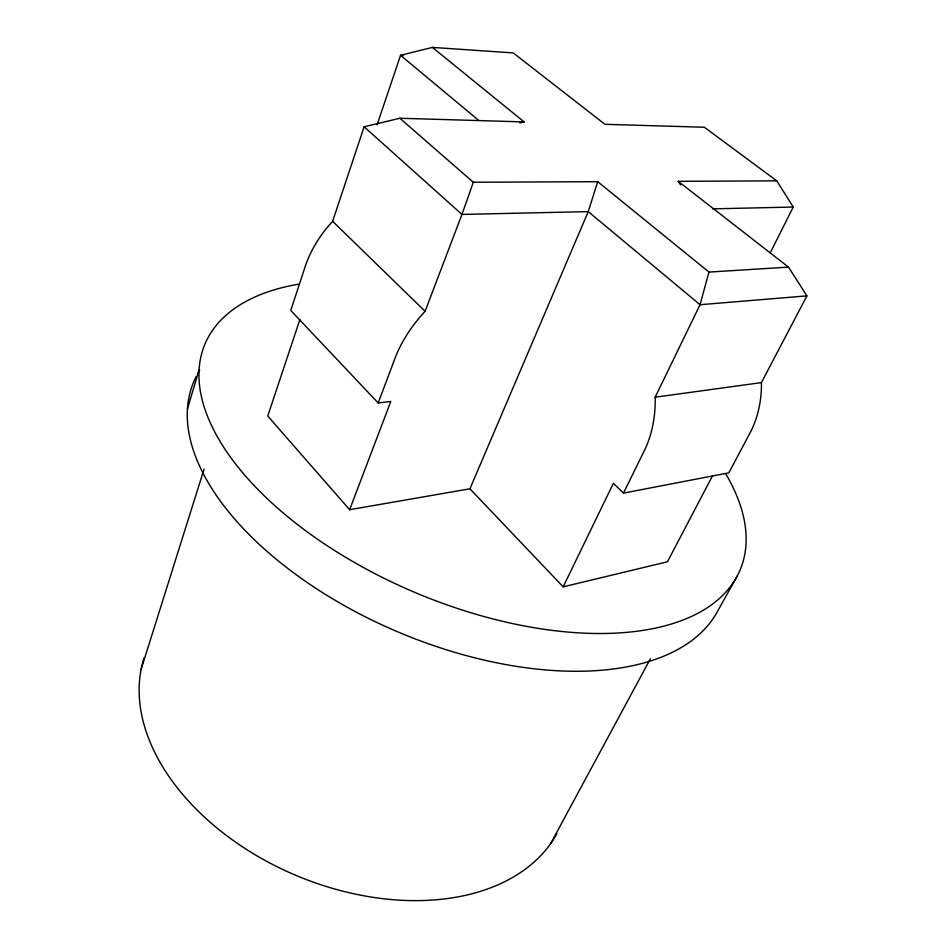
<?xml version="1.0" encoding="UTF-8"?>
<svg xmlns="http://www.w3.org/2000/svg" width="948" height="948" viewBox="0 0 948 948"><rect width="100%" height="100%" fill="white"/><g stroke="black" fill="none" stroke-linecap="round" stroke-linejoin="round"><path stroke-width="1.42" d="M349.634 509.704L390.801 401.466L378.216 402.983L290.763 310.446L305.102 266.767A91.352 59.641 -46.5 0 1 332.63 221.299L364.115 126.783L399.855 118.251L473.325 182.265L597.702 181.684L708.986 272.088L700.039 304.711L655.163 397.2A95.76 68.671 83 0 1 644.308 450.727L623.488 493.114L613.38 483.326L563.159 586.836L469.924 488.801L349.634 509.704L267.739 416.042L299.947 319.393M187.455 408.742L199.08 369.981M141.086 669.501L204.093 469.047M597.702 181.684L588.246 211.617L469.924 488.801M377.067 124.863L400.554 55.304L432.383 47.4L513.224 52.922L604.966 124.307L704.34 127.245L776.779 180.855L793.239 207.043L770.191 252.95M473.325 182.265L461.949 214.426L425.095 311.311A96.435 56.643 -46.1 0 0 394.949 358.427L378.216 402.983M712.683 475.541L667.439 561.785L563.159 586.836M623.488 493.114L728.846 472.827L750.058 432.857A89.752 68.849 83.4 0 0 761.422 382.613L806.914 295.871L788.499 267.123L678.223 181.317L776.779 180.855M550.527 843.85L650.352 658.813M737.354 575.768L717.885 610.69A286.106 150.933 22.9 0 1 387.507 627.386A286.106 150.933 22.9 0 1 196.189 376.534M519.871 122.92L524.125 121.925L432.383 47.4M655.163 397.2L761.422 382.613M806.914 295.871L700.039 304.711L588.246 211.617L461.949 214.426L364.115 126.783M708.986 272.088L788.499 267.123M712.647 208.844L793.239 207.043M399.855 118.251L524.125 121.925M403.481 55.494L400.554 55.304L478.752 120.432M332.63 221.299L425.095 311.311M678.223 181.317L680.617 184.955M556.903 833.73A224.866 150.507 22.9 0 1 294.958 874.957A224.866 150.507 22.9 0 1 144.025 657.936M197.516 374.033A286.106 150.933 22.9 0 1 199.673 370.395M725.812 473.941A290.432 147.177 22.9 0 1 600.913 633.513A290.432 147.177 22.9 0 1 245.022 475.481A290.432 147.177 22.9 0 1 298.525 284.21"/></g></svg>
